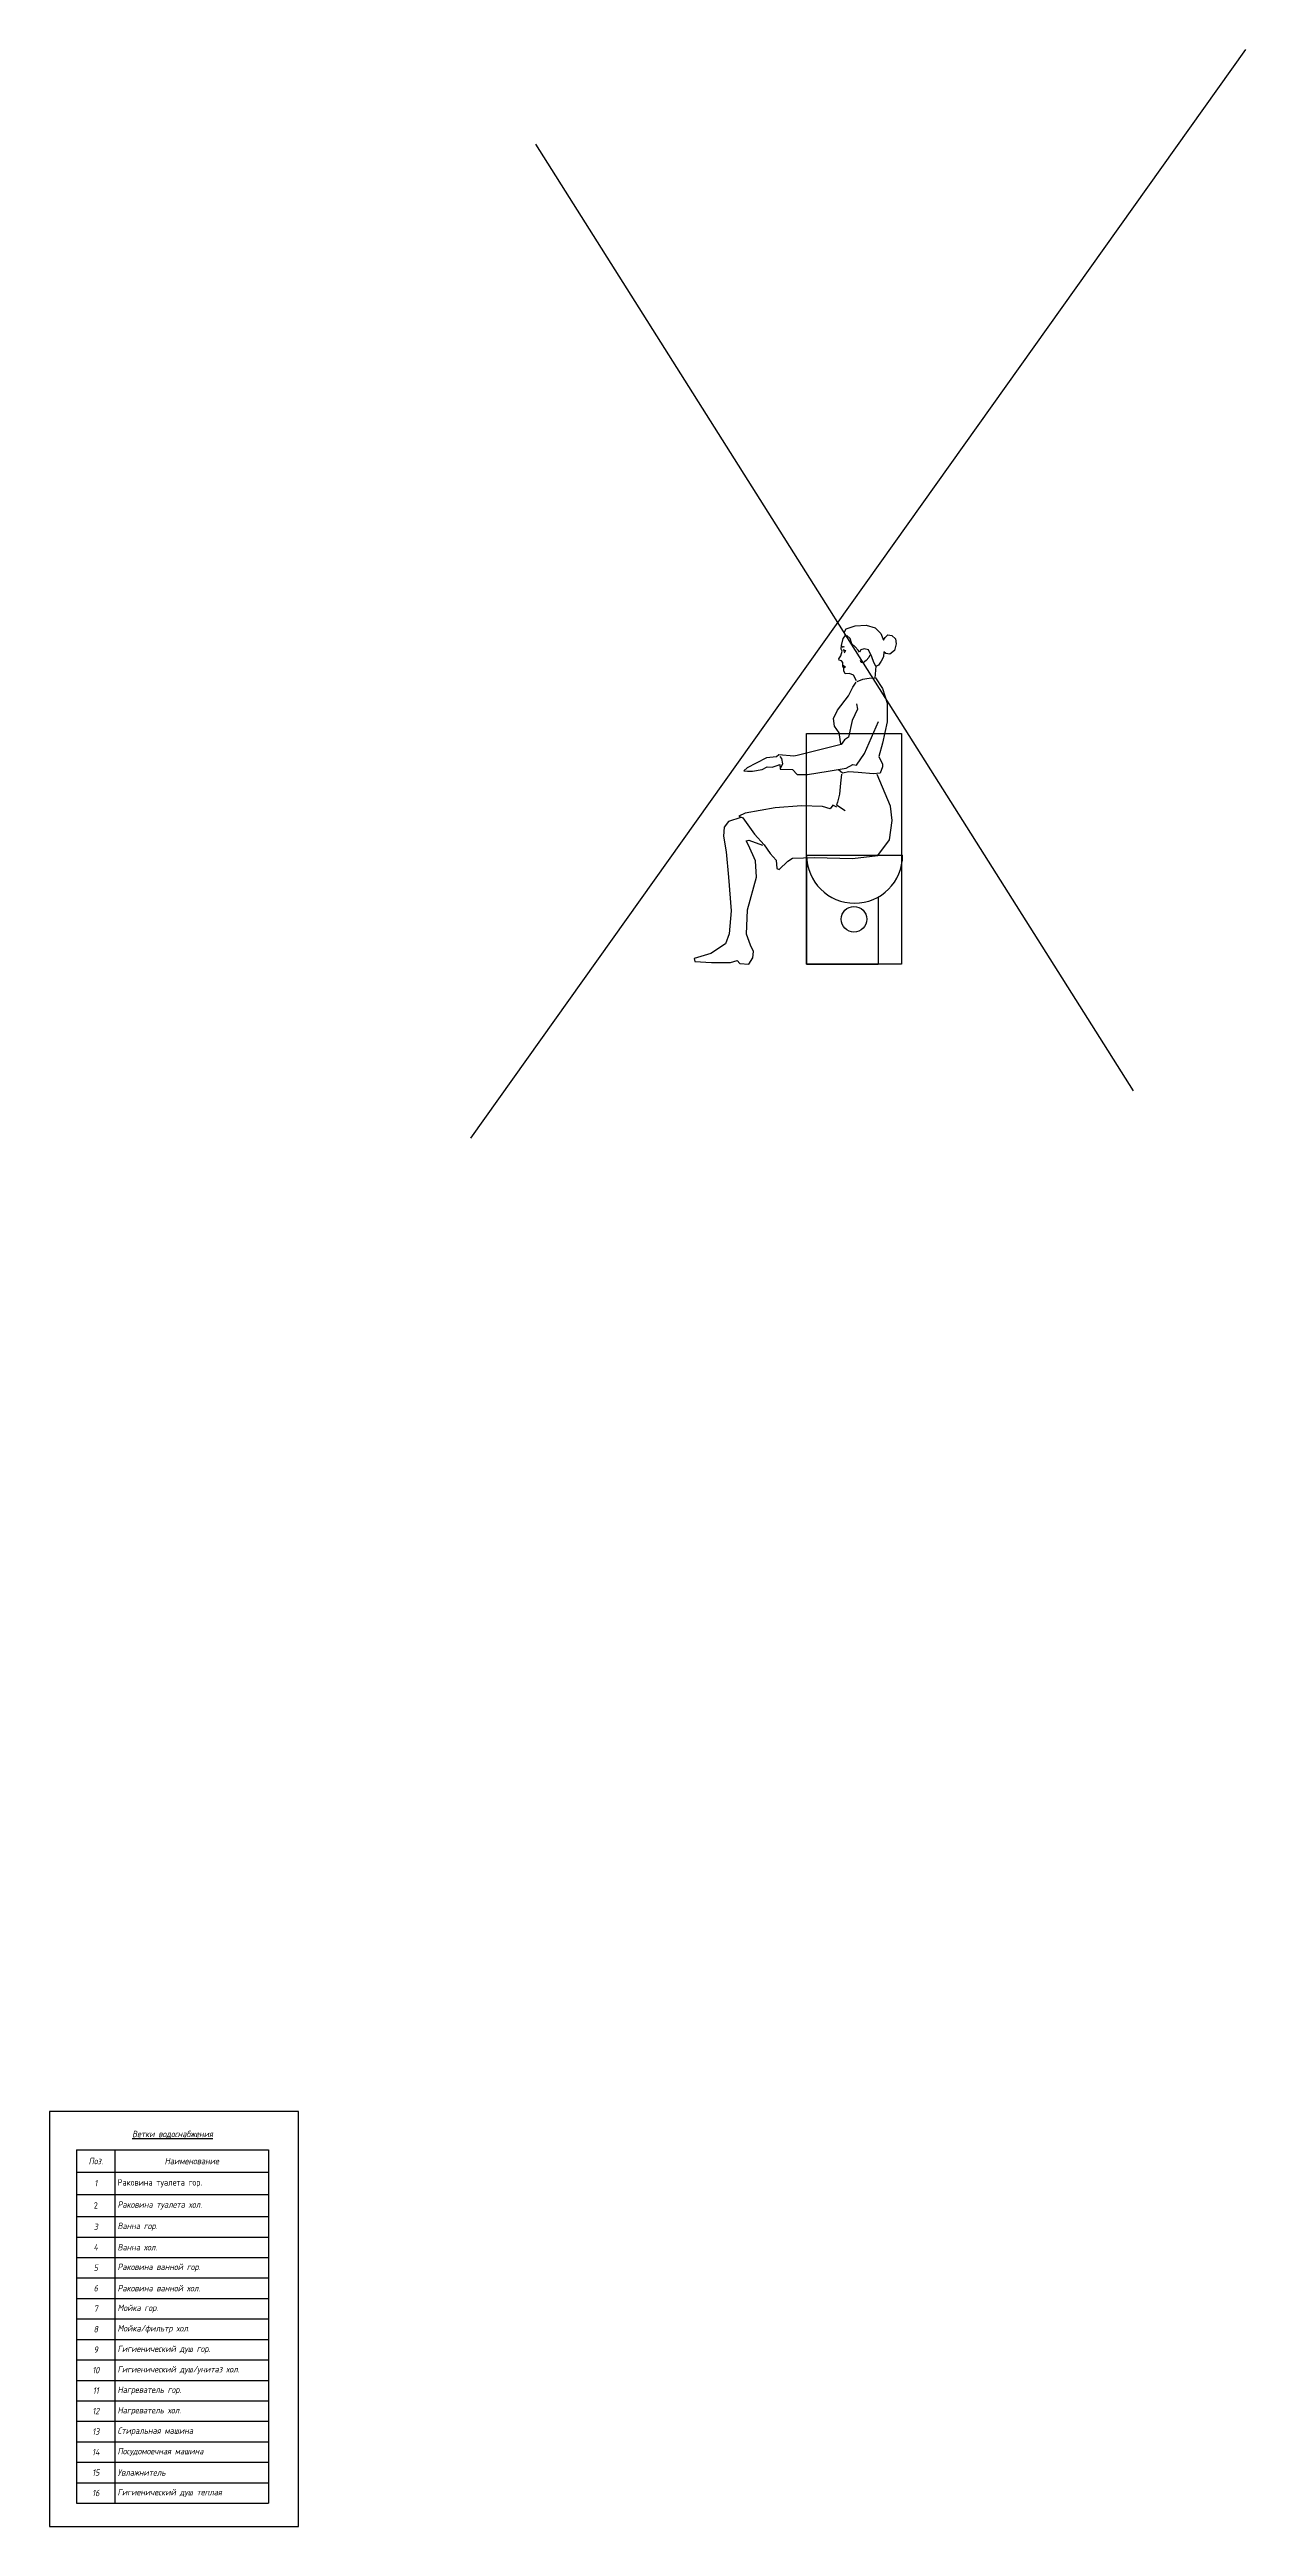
# Model space of a CAD drawing. Header units: millimetres. Extents: x -92220 to 11040, y -5929 to 27498.
# Drawn here: x -2408 to 2265, y 5844 to 15520 of the extents above; entities that cross this region are included whole.
import ezdxf
from ezdxf.enums import TextEntityAlignment as Align

# ---------------------------------------------------------------- set-up
doc = ezdxf.new("R2010")
doc.units = ezdxf.units.MM
doc.layers.add('01 Черновое', color=254, linetype='Continuous')
doc.layers.add('100 noprint', color=1, linetype='Continuous', plot=False)
doc.styles.add('GOST typeA', font='GOST_A.TTF')
doc.styles.add('ГОСТ-ISOCPEUR', font='isocpeui.ttf', dxfattribs={"width": 0.8})

# ---------------------------------------------------------------- blocks, each defined once
blk = doc.blocks.new('человек')
at = {"color": 0, "lineweight": -2}
for p, q in [((3581.7, 520.9, -454.3), (3574.5, 528.1, -454.3)), ((3576.3, 483.1, -454.3), (3585.3, 499.3, -454.3)), ((3585.3, 499.3, -454.3), (3581.7, 520.9, -454.3))]:
    blk.add_line(p, q, dxfattribs=at)
at = {"color": 0, "lineweight": -2, "elevation": -454.3}
for points in [[(3873.5, 823.6), (3861.6, 846.6), (3845.7, 852.5), (3828.9, 851.7), (3823.1, 862.5), (3823.9, 874.3), (3819.7, 881.8), (3818.9, 895.2), (3813.8, 901.9), (3805.5, 904.4), (3803.8, 910.3), (3811.3, 922), (3817.2, 940.4), (3813, 947.1), (3814.7, 961.4), (3821.4, 989), (3830.6, 1000.7), (3824.7, 1013.3), (3833.1, 1026.7), (3868.3, 1039.2), (3911.1, 1041.8), (3945.4, 1030.9), (3968.1, 1008.3), (3978.1, 983.1), (3984.8, 993.2), (3995.7, 1003.2), (4011.6, 1000.7), (4025.9, 988.2), (4027.6, 968.9), (4020.9, 942.9), (4003.3, 928.7), (3987.3, 930.4), (3979.8, 937.1), (3978.9, 917.8), (3968.9, 900.2), (3958.8, 885.2), (3951.3, 881), (3947.9, 881.8), (3944.6, 834.9), (3922, 832.4), (3896.3, 828.8), (3873.7, 819.8)], [(3947.9, 881), (3941.2, 896), (3932.9, 917), (3919.4, 945.5), (3902.7, 948.8), (3889.3, 944.6), (3885.1, 935.4), (3879.2, 943.8), (3868.3, 957.2), (3854.9, 968.9), (3848.2, 989.8), (3835.6, 1001.6)], [(3825.6, 955.5), (3818.9, 958), (3816.3, 953.8)], [(3819.7, 946.3), (3829.8, 942.1), (3824.7, 932.1)], [(3819.7, 885.2), (3829.8, 878.5), (3823.1, 873.4)], [(3828.9, 940.4), (3822.2, 939.6)], [(3924.5, 924.5), (3921.1, 915.3), (3911.1, 902.7), (3898.5, 894.4), (3891.8, 895.2), (3888.4, 902.7)], [(3811.6, 577.4), (3804.6, 621.2), (3787.1, 647.4), (3782.8, 676.2), (3799.3, 708.7), (3841.1, 764.8), (3858.9, 799.8), (3871.7, 819)], [(3947.8, 835.1), (3974.6, 794.5), (3992.9, 736.7), (3992.9, 663.2), (3974.6, 580.9), (3960.5, 528.4), (3974.6, 498.6), (3974.6, 488.1), (3965.8, 463.6), (3937.8, 460.1), (3879.9, 465.3), (3843.1, 468.8), (3818.6, 463.6), (3802.8, 475.8)], [(3872.4, 734.1), (3876.5, 713.1), (3855.4, 668.5), (3841.4, 603.7), (3825.6, 593.2), (3813.3, 575.7), (3750.3, 559.9), (3641.6, 531.9), (3627.6, 530.1), (3569.7, 535.4), (3561, 526.6), (3520.7, 523.1), (3480.4, 502.1), (3445.3, 484.6), (3432.9, 472.6), (3447, 470.8), (3466.2, 470.8), (3504.9, 477.6), (3524.2, 488.1), (3543.5, 486.4), (3562.7, 493.4), (3573.3, 496.9), (3575, 479.3), (3622.4, 477.8), (3641.6, 458.3), (3681.9, 458.3), (3762.5, 470.6), (3832.6, 482.9), (3858.9, 496.9), (3872.9, 495.1), (3904.5, 540.6), (3958.7, 664.7)], [(3796.1, 330.3), (3780.3, 338.2), (3770.4, 324.4), (3739.6, 333.6), (3657.8, 335.6), (3555.1, 327.7), (3437.3, 306.8), (3413.6, 294.9), (3428.6, 288.2), (3474.1, 225), (3511.6, 183.6), (3535.3, 150), (3559.3, 123.8), (3561.2, 90.2), (3571.1, 86.3), (3604.7, 119.8), (3622.5, 131.7), (3709.4, 133.7), (3857.4, 130.3), (3956.2, 142.1), (4001.8, 203.4), (4012.5, 278.3), (4005.7, 333.7), (3954.2, 458)], [(3813.9, 459.9), (3810, 424.4), (3806.8, 381), (3798.8, 349.4), (3794.8, 339.6), (3828.4, 317.9)], [(3420.7, 290.2), (3373.3, 274.4), (3355.5, 252.7), (3353.5, 217.1), (3363.4, 155.9), (3373.3, 57.2), (3383.2, -75.1), (3375.3, -163.9), (3361.4, -203.4), (3304.1, -240.9), (3238.9, -260.6), (3240.9, -272.5), (3306.1, -276.4), (3381.2, -276.4), (3406.9, -268.5), (3416.8, -280.4), (3452.3, -282.3), (3468.1, -258.6), (3470.1, -233), (3458.3, -209.3), (3442.8, -165.9), (3447.5, -71.1), (3482, 57.2), (3478, 120.4), (3450.4, 181.6), (3442.5, 199.4), (3452.3, 201.3), (3505.7, 181.6)]]:
    blk.add_lwpolyline(points, dxfattribs=at)
blk = doc.blocks.new('*T130')
at = {"color": 0, "lineweight": -2}
for p, q in [((0, 0), (750, 0)), ((0, 0), (0, -1380)), ((150, 0), (150, -1380)), ((750, 0), (750, -1380)), ((0, -86.7), (750, -86.7)), ((0, -173.3), (750, -173.3)), ((0, -260), (750, -260)), ((0, -340), (750, -340)), ((0, -420), (750, -420)), ((0, -500), (750, -500)), ((0, -580), (750, -580)), ((0, -660), (750, -660)), ((0, -740), (750, -740)), ((0, -820), (750, -820)), ((0, -900), (750, -900)), ((0, -980), (750, -980)), ((0, -1060), (750, -1060)), ((0, -1140), (750, -1140)), ((0, -1220), (750, -1220)), ((0, -1300), (750, -1300)), ((0, -1380), (750, -1380))]:
    blk.add_line(p, q, dxfattribs=at)
at = {"color": 0, "char_height": 25}
for s, insert, width, attachment_point, style in [('{Поз.}', (75, -43.3), 130, 5, 'ГОСТ-ISOCPEUR'), ('{Наименование}', (450, -43.3), 580, 5, 'ГОСТ-ISOCPEUR'), ('{1}', (75, -130), 130, 5, 'ГОСТ-ISOCPEUR'), ('{Раковина туалета гор.}', (160, -130), 580, 4, 'GOST typeA'), ('{3}', (75, -300), 130, 5, 'ГОСТ-ISOCPEUR'), ('{2}', (75, -216.7), 130, 5, 'GOST typeA'), ('{Ванна гор.}', (160, -300), 580, 4, 'ГОСТ-ISOCPEUR'), ('{Раковина туалета хол.}', (160, -216.7), 580, 4, 'ГОСТ-ISOCPEUR'), ('{4}', (75, -380), 130, 5, 'ГОСТ-ISOCPEUR'), ('{Ванна хол.}', (160, -380), 580, 4, 'ГОСТ-ISOCPEUR'), ('{5}', (75, -460), 130, 5, 'ГОСТ-ISOCPEUR'), ('{Раковина ванной гор.}', (160, -460), 580, 4, 'ГОСТ-ISOCPEUR'), ('{6}', (75, -540), 130, 5, 'ГОСТ-ISOCPEUR'), ('{Раковина ванной хол.}', (160, -540), 580, 4, 'ГОСТ-ISOCPEUR'), ('{7}', (75, -620), 130, 5, 'ГОСТ-ISOCPEUR'), ('{Мойка гор.}', (160, -620), 580, 4, 'ГОСТ-ISOCPEUR'), ('{8}', (75, -700), 130, 5, 'ГОСТ-ISOCPEUR'), ('{9}', (75, -780), 130, 5, 'ГОСТ-ISOCPEUR'), ('{Мойка/фильтр хол.}', (160, -700), 580, 4, 'ГОСТ-ISOCPEUR'), ('{Гигиенический душ гор.}', (160, -780), 580, 4, 'ГОСТ-ISOCPEUR'), ('{10}', (75, -860), 130, 5, 'ГОСТ-ISOCPEUR'), ('{Гигиенический душ/унитаз хол.}', (160, -860), 580, 4, 'ГОСТ-ISOCPEUR'), ('{11}', (75, -940), 130, 5, 'ГОСТ-ISOCPEUR'), ('{Нагреватель гор.}', (160, -940), 580, 4, 'ГОСТ-ISOCPEUR'), ('{12}', (75, -1020), 130, 5, 'ГОСТ-ISOCPEUR'), ('{Нагреватель хол.}', (160, -1020), 580, 4, 'ГОСТ-ISOCPEUR'), ('{13}', (75, -1100), 130, 5, 'ГОСТ-ISOCPEUR'), ('{Стиральная машина}', (160, -1100), 580, 4, 'ГОСТ-ISOCPEUR'), ('{14}', (75, -1180), 130, 5, 'ГОСТ-ISOCPEUR'), ('{15}', (75, -1260), 130, 5, 'ГОСТ-ISOCPEUR'), ('{Увлажнитель}', (160, -1260), 580, 4, 'ГОСТ-ISOCPEUR'), ('{Посудомоечная машина}', (160, -1180), 580, 4, 'ГОСТ-ISOCPEUR'), ('{16}', (75, -1340), 130, 5, 'ГОСТ-ISOCPEUR'), ('{Гигиенический душ теплая}', (160, -1340), 580, 4, 'ГОСТ-ISOCPEUR')]:
    blk.add_mtext(s, dxfattribs=dict(at, insert=insert, width=width, attachment_point=attachment_point, style=style))

msp = doc.modelspace()

# ---------------------------------------------------------------- linework, layer by layer
at = {"layer": '01 Черновое', "lineweight": -2}
for p, q in [((550, 12372.4), (550, 11947.4)), ((550, 12372.4), (925, 12372.4)), ((830, 12209.3), (830, 11947.4)), ((550, 11947.4), (830, 11947.4))]:
    msp.add_line(p, q, dxfattribs=at)
at = {"layer": '01 Черновое', "lineweight": -2, "flags": 128}
msp.add_lwpolyline([(550, 11947.4), (550, 12847.4), (920, 12847.4), (920, 11947.4)], close=True, dxfattribs=at)
at = {"layer": '01 Черновое', "lineweight": -2}
msp.add_circle((735, 12122.4), 50, dxfattribs=at)
msp.add_arc((737.5, 12372.4), 187.5, 180, 0, dxfattribs=at)
at = {"layer": '100 noprint', "color": 2}
for p, q in [((2264.6, 15519.8), (-763.1, 11267.1)), ((-508.9, 15150), (1825.4, 11452))]:
    msp.add_line(p, q, dxfattribs=at)
at = {"layer": '100 noprint'}
msp.add_lwpolyline([(-2408, 7464.8), (-2408, 5844), (-1434.8, 5844), (-1434.8, 7464.8)], close=True, dxfattribs=at)

# ---------------------------------------------------------------- block references
msp.add_blockref('*T130', (-2302.3, 7314.7))
at = {"layer": '01 Черновое', "lineweight": -2}
msp.add_blockref('человек', (-3128.1, 12229.8, 454.3), dxfattribs=at)

# ---------------------------------------------------------------- texts
at = {"color": 7, "style": 'ГОСТ-ISOCPEUR', "width": 0.8}
msp.add_text('%%UВетки водоснабжения', height=25, dxfattribs=at).set_placement((-1927.3, 7364.7), align=Align.CENTER)

doc.saveas('drawing.dxf')
